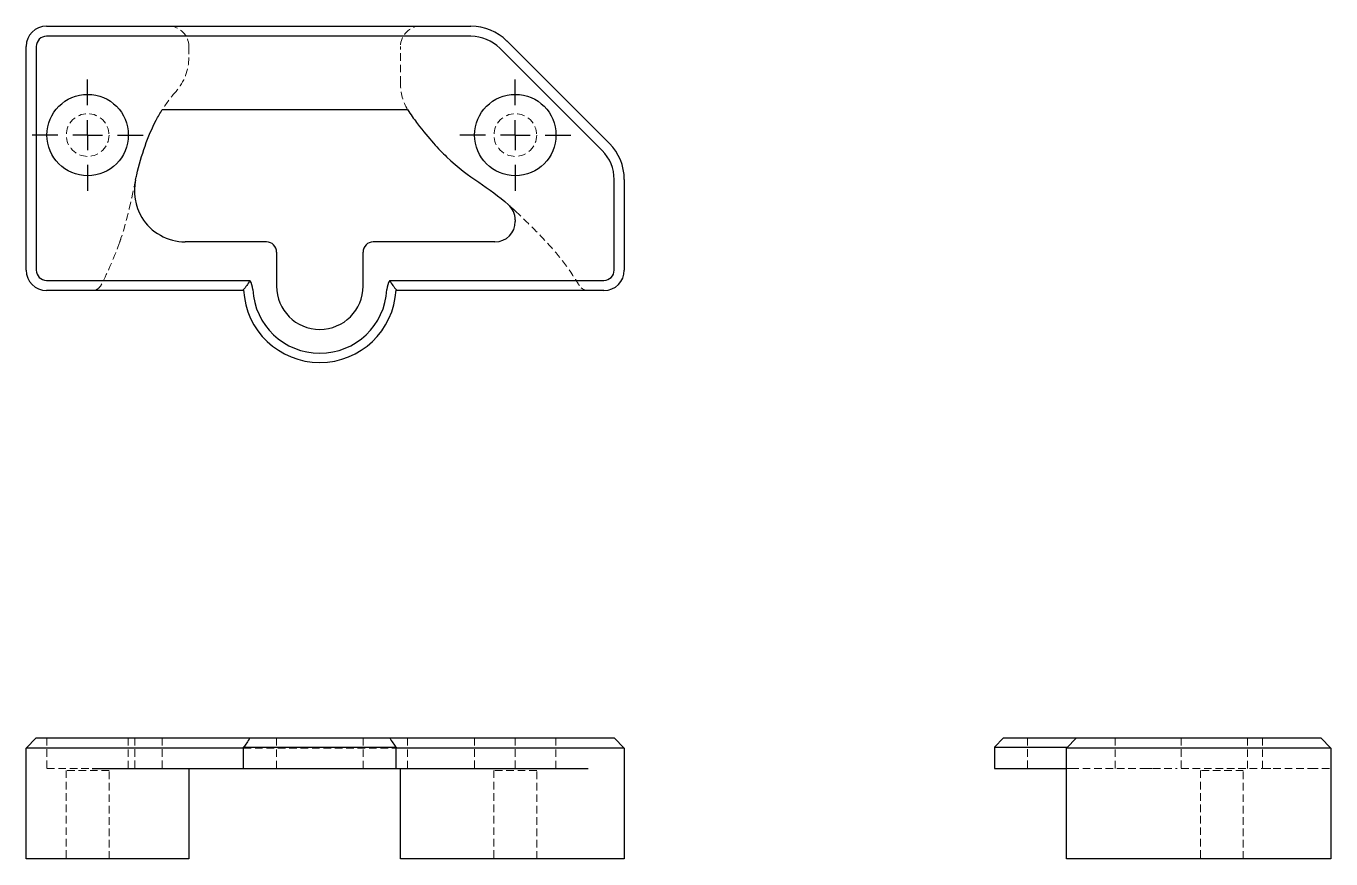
# Model space of a CAD drawing. Header units: millimetres. Extents: x 33 to 251, y 47 to 186.
import ezdxf

# ---------------------------------------------------------------- set-up
doc = ezdxf.new("R2010")
doc.units = ezdxf.units.MM
doc.linetypes.add('HIDDEN', pattern=[1.905, 1.27, -0.635])
doc.layers.add('10', color=7, linetype='Continuous')

# ---------------------------------------------------------------- blocks, each defined once
blk = doc.blocks.new('SW_CENTERMARKSYMBOL_0')
at = {"layer": '10', "color": 0}
for p, q in [((0, 5), (0, 9.3)), ((0, 0), (0, 2.5)), ((-5, 0), (-9.3, 0)), ((0, 0), (-2.5, 0)), ((0, 0), (0, -2.5)), ((0, 0), (2.5, 0)), ((5, 0), (9.3, 0)), ((0, -5), (0, -9.3))]:
    blk.add_line(p, q, dxfattribs=at)
blk = doc.blocks.new('SW_CENTERMARKSYMBOL_1')
at = {"layer": '10', "color": 0}
for p, q in [((0, 5), (0, 9.3)), ((0, 0), (0, 2.5)), ((-5, 0), (-9.3, 0)), ((0, 0), (-2.5, 0)), ((0, 0), (0, -2.5)), ((0, 0), (2.5, 0)), ((5, 0), (9.3, 0)), ((0, -5), (0, -9.3))]:
    blk.add_line(p, q, dxfattribs=at)

msp = doc.modelspace()

# ---------------------------------------------------------------- linework, layer by layer
at = {"color": 7, "linetype": 'Continuous', "lineweight": 25}
for p, q in [((36.4, 186.12), (107.37, 186.12)), ((107.37, 184.42), (36.4, 184.42)), ((113.38, 183.63), (130.51, 166.5)), ((33, 145.3), (33, 182.72)), ((34.7, 182.72), (34.7, 145.3)), ((129.31, 165.3), (112.18, 182.42)), ((55.77, 172.15), (96.78, 172.15)), ((131.3, 145.3), (131.3, 160.49)), ((133, 160.49), (133, 145.3)), ((114.78, 153.71), (114.78, 153.44)), ((73.18, 150.04), (59.6, 150.04)), ((74.88, 148.34), (74.88, 142.64)), ((89.33, 142.64), (89.33, 148.34)), ((111.38, 150.04), (91.03, 150.04)), ((36.4, 143.6), (70.41, 143.6)), ((69.37, 141.9), (36.4, 141.9)), ((93.79, 143.6), (129.6, 143.6)), ((129.6, 141.9), (94.84, 141.9)), ((34.7, 67.12), (33, 65.42)), ((34.7, 67.12), (36.4, 67.12)), ((36.4, 67.12), (70.41, 67.12)), ((69.36, 65.59), (69.37, 65.59)), ((69.37, 65.59), (94.84, 65.59)), ((70.41, 67.12), (70.89, 67.12)), ((70.89, 67.12), (93.31, 67.12)), ((93.31, 67.12), (93.79, 67.12)), ((93.79, 67.12), (129.6, 67.12)), ((94.84, 65.59), (94.85, 65.59)), ((129.6, 67.12), (131.3, 67.12)), ((131.3, 67.12), (133, 65.42)), ((196.41, 67.12), (194.88, 65.59)), ((194.88, 65.59), (194.88, 62.02)), ((194.88, 65.59), (206.99, 65.59)), ((196.41, 67.12), (207.06, 67.12)), ((208.6, 67.12), (206.9, 65.42)), ((206.99, 65.59), (207.07, 65.59)), ((207.06, 67.12), (208.6, 67.12)), ((208.6, 67.12), (210.3, 67.12)), ((210.3, 67.12), (225.49, 67.12)), ((225.49, 67.12), (230.3, 67.12)), ((230.3, 67.12), (247.42, 67.12)), ((247.42, 67.12), (249.42, 67.12)), ((249.42, 67.12), (251.12, 65.42)), ((36.4, 65.42), (33, 65.42)), ((33, 46.88), (33, 65.42)), ((69.37, 65.42), (36.4, 65.42)), ((69.37, 62.02), (69.37, 65.42)), ((94.84, 62.02), (94.84, 65.42)), ((129.6, 65.42), (94.84, 65.42)), ((133, 65.42), (129.6, 65.42)), ((133, 65.42), (133, 46.88)), ((210.3, 65.42), (206.9, 65.42)), ((206.9, 46.88), (206.9, 65.42)), ((225.49, 65.42), (210.3, 65.42)), ((231.5, 65.42), (225.49, 65.42)), ((248.63, 65.42), (231.5, 65.42)), ((251.12, 65.42), (248.63, 65.42)), ((251.12, 65.42), (251.12, 46.88)), ((44.04, 62.02), (69.37, 62.02)), ((60.21, 62.02), (60.21, 46.88)), ((69.37, 62.02), (94.84, 62.02)), ((94.84, 62.02), (126.94, 62.02)), ((95.59, 46.88), (95.59, 62.02)), ((194.88, 62.02), (206.9, 62.02)), ((36.4, 46.88), (33, 46.88)), ((44.04, 46.88), (36.4, 46.88)), ((129.6, 46.88), (126.94, 46.88)), ((133, 46.88), (129.6, 46.88)), ((210.3, 46.88), (206.9, 46.88)), ((225.49, 46.88), (210.3, 46.88)), ((231.5, 46.88), (225.49, 46.88)), ((248.63, 46.88), (231.5, 46.88)), ((251.12, 46.88), (248.63, 46.88))]:
    msp.add_line(p, q, dxfattribs=at)
at = {"color": 7, "linetype": 'HIDDEN', "lineweight": 18}
for p, q in [((60.21, 182.72), (60.21, 180.86)), ((95.59, 176.49), (95.59, 182.72)), ((36.49, 67.12), (36.49, 62.02)), ((50.09, 62.02), (50.09, 67.12)), ((51.15, 67.12), (51.15, 62.02)), ((55.77, 67.12), (55.77, 62.02)), ((74.88, 62.02), (74.88, 67.12)), ((89.33, 62.02), (89.33, 67.12)), ((96.78, 62.02), (96.78, 67.12)), ((107.98, 67.12), (107.98, 62.02)), ((114.78, 67.12), (114.78, 62.02)), ((121.58, 62.02), (121.58, 67.12)), ((200.41, 67.12), (200.41, 62.02)), ((215.04, 62.02), (215.04, 67.12)), ((226.1, 67.12), (226.1, 62.02)), ((237.15, 62.02), (237.15, 67.12)), ((239.7, 62.02), (239.7, 67.12)), ((69.37, 65.42), (94.84, 65.42)), ((36.49, 62.02), (44.04, 62.02)), ((46.86, 61.68), (39.72, 61.68)), ((39.72, 61.68), (39.72, 46.88)), ((46.86, 46.88), (46.86, 61.68)), ((118.35, 61.68), (111.21, 61.68)), ((111.21, 61.68), (111.21, 46.88)), ((118.35, 46.88), (118.35, 61.68)), ((207.67, 62.02), (207.64, 62.02)), ((226.1, 62.02), (239.7, 62.02)), ((236.47, 61.68), (229.33, 61.68)), ((229.33, 61.68), (229.33, 46.88)), ((236.47, 46.88), (236.47, 61.68)), ((241.49, 62.02), (247.72, 62.02)), ((247.72, 62.02), (251.12, 62.02))]:
    msp.add_line(p, q, dxfattribs=at)
at = {"color": 7, "linetype": 'HIDDEN', "lineweight": 18, "flags": 128}
msp.add_lwpolyline([(96.98, 171.82), (96.98, 171.82)], dxfattribs=at)
at = {"color": 7, "linetype": 'Continuous', "lineweight": 25}
for centre in [(43.29, 167.9), (114.78, 167.9)]:
    msp.add_circle(centre, 6.8, dxfattribs=at)
at = {"color": 7, "linetype": 'HIDDEN', "lineweight": 18}
for centre in [(43.29, 167.9), (114.78, 167.9)]:
    msp.add_circle(centre, 3.57, dxfattribs=at)
at = {"color": 7, "linetype": 'Continuous', "lineweight": 25}
for centre, radius, start, end in [((36.4, 182.72), 3.4, 90, 180), ((107.37, 177.61), 8.5, 45, 90), ((36.4, 182.72), 1.7, 90, 180), ((107.37, 177.61), 6.8, 45, 90), ((124.5, 160.49), 8.5, 0, 45), ((124.5, 160.49), 6.8, 0, 45), ((111.38, 153.44), 3.4, 270, 0), ((73.18, 148.34), 1.7, 0, 90), ((91.03, 148.34), 1.7, 90, 180), ((36.4, 145.3), 3.4, 180, 270), ((36.4, 145.3), 1.7, 180, 270), ((129.6, 145.3), 1.7, 270, 0), ((129.6, 145.3), 3.4, 270, 0), ((67.67, 141.9), 1.7, 2.9241, 5.7392), ((82.1, 142.64), 12.76, 182.9241, 357.0759), ((67.67, 141.9), 3.23, 2.9241, 31.7569), ((82.1, 142.64), 11.22, 182.9241, 357.0759), ((82.1, 142.64), 7.23, 180, 0), ((96.54, 141.9), 3.23, 148.2431, 177.0759), ((96.54, 141.9), 1.7, 174.2608, 177.0759), ((67.67, 65.42), 1.7, 2.9241, 5.7392), ((82.1, 66.16), 12.76, 182.9241, 183.3144), ((96.54, 65.42), 1.7, 174.2608, 177.0759), ((82.1, 66.16), 12.76, 356.6856, 357.0759)]:
    msp.add_arc(centre, radius, start, end, dxfattribs=at)
at = {"color": 7, "linetype": 'HIDDEN', "lineweight": 18}
for centre, start, end in [((56.81, 182.72), 0, 90), ((98.99, 182.72), 90, 180)]:
    msp.add_arc(centre, 3.4, start, end, dxfattribs=at)
for points in [[(60.21, 180.86), (60.21, 178.79), (59.43, 176.74), (58.06, 175.2)], [(58.06, 175.2), (57.23, 174.27), (56.47, 173.26), (55.77, 172.15)], [(96.78, 172.15), (96, 173.46), (95.59, 174.97), (95.59, 176.49)], [(48.66, 150.04), (47.81, 147.63), (46.71, 145.12), (45.56, 142.84)], [(45.56, 142.84), (45.42, 142.56), (44.98, 142.08), (44.36, 141.9), (44.04, 141.9)], [(126.94, 141.9), (126.36, 141.9), (125.79, 142.22), (125.49, 142.72)], [(206.9, 62.02), (206.9, 62.02), (207.22, 62.02), (207.72, 62.02)]]:
    msp.add_open_spline(points, degree=3, dxfattribs=at)
at = {"color": 7, "linetype": 'Continuous', "lineweight": 25}
for points, knots in [([(51.31, 160.43), (51.37, 160.7), (51.44, 160.98), (51.5, 161.25), (52.28, 164.55), (53.35, 167.76), (54.74, 170.38), (55.07, 171), (55.41, 171.59), (55.77, 172.15)], [0.81492134, 0.81492134, 0.81492134, 0.81492134, 0.81757859, 0.81757859, 0.81757859, 0.84952067, 0.84952067, 0.84952067, 0.85708899, 0.85708899, 0.85708899, 0.85708899]), ([(96.98, 171.82), (97.49, 171.06), (97.97, 170.4), (98.43, 169.79), (100.38, 167.22), (101.92, 165.6), (103.3, 164.27), (105.25, 162.39), (106.94, 161.19), (108.66, 160.01), (110.37, 158.84), (112.03, 157.67), (113.63, 156.26)], [0.01345622, 0.01345622, 0.01345622, 0.01345622, 0.01817676, 0.01817676, 0.01817676, 0.03800509, 0.03800509, 0.03800509, 0.06615878, 0.06615878, 0.06615878, 0.09426908, 0.09426908, 0.09426908, 0.09426908]), ([(51.31, 160.43), (50.83, 158.3), (51.21, 155.99), (52.34, 154.13), (53.09, 152.89), (54.17, 151.85), (55.44, 151.14), (56.7, 150.42), (58.15, 150.04), (59.6, 150.04)], [0, 0, 0, 0, 0.3855018, 0.3855018, 0.3855018, 0.6425031, 0.6425031, 0.6425031, 0.8995043, 0.8995043, 0.8995043, 0.8995043]), ([(45.56, 46.88), (45.42, 46.88), (45.2, 46.88), (44.94, 46.88), (44.67, 46.88), (44.36, 46.88), (44.04, 46.88)], [-0.1109003, -0.1109003, -0.1109003, -0.1109003, -0.0554502, -0.0554502, -0.0554502, 0, 0, 0, 0]), ([(58.06, 46.88), (56.81, 46.88), (55.72, 46.88), (54.74, 46.88), (53.35, 46.88), (52.28, 46.88), (51.5, 46.88), (50.69, 46.88), (50.09, 46.88), (48.86, 46.88), (48, 46.88), (46.8, 46.88), (45.56, 46.88)], [-2.420586, -2.420586, -2.420586, -2.420586, -1.932353, -1.932353, -1.932353, -1.239964, -1.239964, -1.239964, -0.513063, -0.513063, -0.513063, 0, 0, 0, 0]), ([(125.49, 46.88), (125.24, 46.88), (124.99, 46.88), (124.75, 46.88), (122.89, 46.88), (121.04, 46.88), (119.01, 46.88), (117.29, 46.88), (115.53, 46.88), (113.74, 46.88), (112.11, 46.88), (110.41, 46.88), (108.66, 46.88), (106.94, 46.88), (105.25, 46.88), (103.3, 46.88), (101.92, 46.88), (100.38, 46.88), (98.43, 46.88), (97.97, 46.88), (97.49, 46.88), (96.98, 46.88)], [-1.271153, -1.271153, -1.271153, -1.271153, -1.230361, -1.230361, -1.230361, -0.925421, -0.925421, -0.925421, -0.666905, -0.666905, -0.666905, -0.431462, -0.431462, -0.431462, -0.200975, -0.200975, -0.200975, -0.038646, -0.038646, -0.038646, 0, 0, 0, 0])]:
    msp.add_open_spline(points, degree=3, knots=knots, dxfattribs=at)
for points in [[(96.78, 172.15), (96.84, 172.04), (96.91, 171.93), (96.98, 171.82)], [(114.78, 153.71), (114.78, 154.67), (114.35, 155.62), (113.63, 156.26)], [(70.41, 143.6), (70.06, 142.97), (69.71, 142.46), (69.36, 142.07)], [(93.79, 143.6), (94.14, 142.97), (94.5, 142.46), (94.85, 142.07)], [(70.41, 67.12), (70.06, 66.49), (69.71, 65.98), (69.36, 65.59)], [(93.79, 67.12), (94.14, 66.49), (94.5, 65.98), (94.85, 65.59)], [(60.21, 46.88), (60.21, 46.88), (59.43, 46.88), (58.06, 46.88)], [(96.98, 46.88), (96.08, 46.88), (95.59, 46.88), (95.59, 46.88)], [(126.94, 46.88), (126.36, 46.88), (125.79, 46.88), (125.49, 46.88)]]:
    msp.add_open_spline(points, degree=3, dxfattribs=at)
at = {"color": 7, "linetype": 'HIDDEN', "lineweight": 18}
for points, knots in [([(51.31, 160.43), (50.59, 157.24), (49.99, 154.02), (48.86, 150.64), (48.8, 150.44), (48.73, 150.24), (48.66, 150.04)], [-0.81492134, -0.81492134, -0.81492134, -0.81492134, -0.78404441, -0.78404441, -0.78404441, -0.7822283, -0.7822283, -0.7822283, -0.7822283]), ([(114.78, 155.21), (114.44, 155.53), (114.09, 155.85), (113.74, 156.16), (113.7, 156.19), (113.67, 156.22), (113.63, 156.26)], [-0.101049231, -0.101049231, -0.101049231, -0.101049231, -0.094917946, -0.094917946, -0.094917946, -0.094269081, -0.094269081, -0.094269081, -0.094269081]), ([(125.49, 142.72), (125.24, 143.13), (124.99, 143.52), (124.75, 143.91), (122.89, 146.81), (121.04, 148.96), (119.01, 151.04), (117.63, 152.45), (116.22, 153.88), (114.78, 155.21)], [-0.1687262, -0.1687262, -0.1687262, -0.1687262, -0.1637435, -0.1637435, -0.1637435, -0.12649534, -0.12649534, -0.12649534, -0.10104923, -0.10104923, -0.10104923, -0.10104923]), ([(207.72, 62.02), (208.13, 62.02), (208.52, 62.02), (208.91, 62.02), (211.81, 62.02), (213.96, 62.02), (216.04, 62.02), (217.45, 62.02), (218.88, 62.02), (220.21, 62.02)], [-0.1687262, -0.1687262, -0.1687262, -0.1687262, -0.1637435, -0.1637435, -0.1637435, -0.12649534, -0.12649534, -0.12649534, -0.10104923, -0.10104923, -0.10104923, -0.10104923]), ([(220.21, 62.02), (220.53, 62.02), (220.85, 62.02), (221.16, 62.02), (221.19, 62.02), (221.22, 62.02), (221.26, 62.02)], [-0.101049231, -0.101049231, -0.101049231, -0.101049231, -0.094917946, -0.094917946, -0.094917946, -0.094269081, -0.094269081, -0.094269081, -0.094269081]), ([(221.26, 62.02), (221.07, 62.02), (220.79, 62.02), (220.42, 62.02), (220.3, 62.02)], [0, 0, 0, 0, 0.670021, 1, 1, 1, 1]), ([(221.35, 62.02), (221.6, 62.02), (222.38, 62.02), (223.77, 62.02), (224.88, 62.02), (225.43, 62.02)], [0, 0, 0, 0, 0.187534, 0.59387, 1, 1, 1, 1]), ([(239.8, 62.02), (240.03, 62.02), (240.59, 62.02), (241.16, 62.02), (241.49, 62.02)], [0, 0, 0, 0, 0.414347, 1, 1, 1, 1])]:
    msp.add_open_spline(points, degree=3, knots=knots, dxfattribs=at)

# ---------------------------------------------------------------- block references
at = {"layer": '10'}
for name, p in [('SW_CENTERMARKSYMBOL_0', (43.29, 167.9)), ('SW_CENTERMARKSYMBOL_1', (114.78, 167.9))]:
    msp.add_blockref(name, p, dxfattribs=at)

doc.saveas('drawing.dxf')
